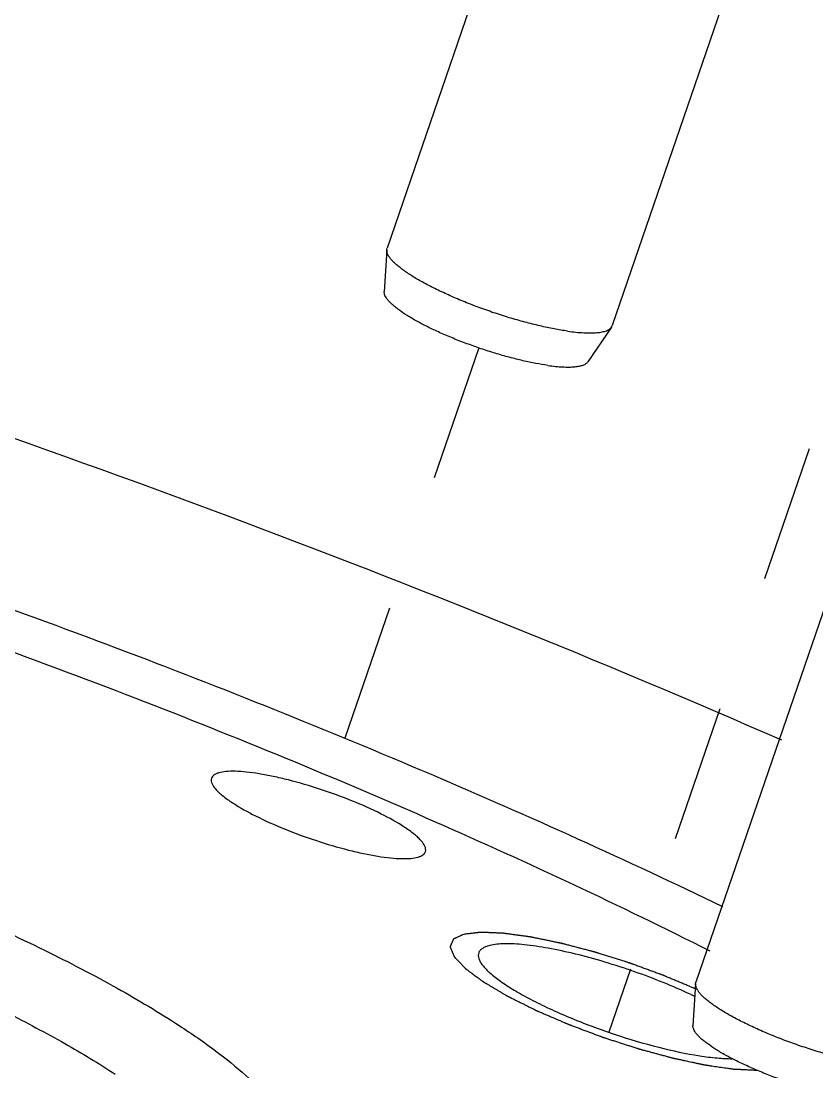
# Model space of a CAD drawing. Header units: millimetres. Extents: x 0 to 420, y 0 to 297.
# Drawn here: x 123.76 to 137.13, y 171.96 to 189.61 of the extents above; entities that cross this region are included whole.
import ezdxf

# ---------------------------------------------------------------- set-up
doc = ezdxf.new("R2010")
doc.units = ezdxf.units.MM
doc.header["$LTSCALE"] = 23.1
doc.linetypes.add('DASHED', pattern=[0.2, 0.1, -0.1])
doc.layers.get('0').update_dxf_attribs({"linetype": 'CONTINUOUS'})
doc.layers.add('3_ALL_AXES', color=7, linetype='CONTINUOUS')
doc.layers.add('7_ALL_FEATURES', color=7, linetype='CONTINUOUS')

msp = doc.modelspace()

# ---------------------------------------------------------------- linework, layer by layer
at = {"color": 4, "linetype": 'DASHED'}
for p, q in [((145.996, 208.646), (133.631, 172.629)), ((131.445, 184.123), (128.616, 175.88))]:
    msp.add_line(p, q, dxfattribs=at)
at = {"color": 7, "linetype": 'CONTINUOUS'}
for p, q in [((133.262, 195.574), (129.905, 185.796)), ((137.045, 194.275), (133.688, 184.497)), ((129.9, 185.769), (129.856, 185.065)), ((133.676, 184.473), (133.688, 184.497)), ((133.676, 184.473), (133.278, 183.89)), ((138.45, 183.244), (135.093, 173.465)), ((135.088, 173.439), (135.044, 172.735))]:
    msp.add_line(p, q, dxfattribs=at)
for points, knots in [([(98.659, 189.535), (100.146, 189.249), (103.191, 188.605), (107.828, 187.475), (112.611, 186.164), (119.124, 184.191), (127.158, 181.418), (133.462, 178.878), (136.531, 177.536)], [0, 0, 0, 0, 0.114165, 0.23456, 0.359687, 0.487972, 0.747482, 1, 1, 1, 1]), ([(132.934, 184.404), (132.859, 184.415), (132.705, 184.441), (132.467, 184.492), (132.216, 184.555), (131.956, 184.629), (131.694, 184.713), (131.434, 184.806), (131.18, 184.905), (130.939, 185.008), (130.714, 185.114), (130.509, 185.22), (130.33, 185.325), (130.198, 185.413), (130.109, 185.481), (130.053, 185.528), (130.005, 185.574), (129.966, 185.617), (129.936, 185.658), (129.914, 185.697), (129.902, 185.734), (129.899, 185.758), (129.9, 185.769)], [0, 0, 0, 0, 0.065878, 0.137617, 0.21391, 0.293395, 0.374609, 0.456059, 0.536246, 0.613697, 0.687003, 0.754853, 0.816065, 0.869641, 0.893323, 0.914835, 0.934144, 0.951244, 0.966187, 0.9791, 0.990229, 1, 1, 1, 1]), ([(129.9, 185.769), (129.9, 185.771), (129.901, 185.78), (129.903, 185.789), (129.905, 185.796)], [0, 0, 0, 0, 0.25412, 1, 1, 1, 1]), ([(132.605, 183.828), (132.538, 183.838), (132.398, 183.861), (132.182, 183.907), (131.955, 183.964), (131.72, 184.032), (131.482, 184.108), (131.246, 184.192), (131.016, 184.281), (130.797, 184.375), (130.593, 184.471), (130.408, 184.568), (130.246, 184.663), (130.127, 184.742), (130.046, 184.804), (129.995, 184.847), (129.952, 184.888), (129.916, 184.927), (129.889, 184.965), (129.869, 185), (129.858, 185.033), (129.856, 185.055), (129.856, 185.065)], [0, 0, 0, 0, 0.065874, 0.137616, 0.213906, 0.293389, 0.374602, 0.456051, 0.536237, 0.613688, 0.686994, 0.754842, 0.816056, 0.869634, 0.893315, 0.91483, 0.934139, 0.951239, 0.966185, 0.979098, 0.990228, 1, 1, 1, 1]), ([(132.934, 184.404), (132.982, 184.398), (133.074, 184.386), (133.205, 184.376), (133.323, 184.373), (133.426, 184.377), (133.502, 184.387), (133.555, 184.4), (133.588, 184.411), (133.617, 184.423), (133.648, 184.441), (133.667, 184.459), (133.676, 184.473)], [0, 0, 0, 0, 0.189379, 0.361701, 0.51547, 0.649832, 0.764393, 0.81433, 0.859518, 0.900213, 0.936806, 1, 1, 1, 1]), ([(132.605, 183.828), (132.649, 183.822), (132.732, 183.812), (132.852, 183.802), (132.958, 183.8), (133.052, 183.804), (133.121, 183.813), (133.168, 183.824), (133.198, 183.834), (133.224, 183.845), (133.252, 183.862), (133.27, 183.878), (133.278, 183.89)], [0, 0, 0, 0, 0.189352, 0.36168, 0.515452, 0.649812, 0.764369, 0.814314, 0.859507, 0.900203, 0.936799, 1, 1, 1, 1]), ([(135.548, 174.732), (133.933, 175.512), (130.569, 177.031), (125.339, 179.127), (119.902, 181.058), (116.205, 182.21), (114.352, 182.745)], [0, 0, 0, 0, 0.237151, 0.487999, 0.744909, 1, 1, 1, 1]), ([(115.013, 181.848), (116.81, 181.325), (120.388, 180.197), (125.627, 178.302), (130.62, 176.249), (133.809, 174.759), (135.325, 173.995)], [0, 0, 0, 0, 0.257499, 0.515941, 0.766338, 1, 1, 1, 1]), ([(161.192, 159.264), (161.151, 159.145), (161.047, 158.912), (160.751, 158.466), (160.205, 157.962), (159.339, 157.48), (158.25, 157.094), (156.941, 156.804), (155.417, 156.61), (153.686, 156.513), (151.757, 156.513), (149.639, 156.612), (147.345, 156.808), (144.888, 157.101), (141.319, 157.632), (136.56, 158.534), (130.584, 159.932), (124.337, 161.643), (117.963, 163.627), (111.608, 165.839), (105.415, 168.229), (99.527, 170.743), (94.078, 173.321), (89.893, 175.533), (86.866, 177.3), (85.468, 178.175), (84.801, 178.61)], [0, 0, 0, 0, 0.004615, 0.009356, 0.019641, 0.031602, 0.045669, 0.062071, 0.080907, 0.1022, 0.125913, 0.151976, 0.180286, 0.21072, 0.243131, 0.313227, 0.389133, 0.469235, 0.551805, 0.635047, 0.71715, 0.796331, 0.870885, 0.939237, 0.970654, 1, 1, 1, 1]), ([(138.121, 172.074), (138.047, 172.085), (137.893, 172.111), (137.655, 172.161), (137.404, 172.224), (137.144, 172.299), (136.882, 172.383), (136.621, 172.475), (136.368, 172.574), (136.126, 172.678), (135.901, 172.784), (135.697, 172.89), (135.518, 172.995), (135.386, 173.082), (135.297, 173.151), (135.241, 173.198), (135.193, 173.243), (135.154, 173.287), (135.123, 173.328), (135.102, 173.367), (135.089, 173.404), (135.087, 173.428), (135.088, 173.439)], [0, 0, 0, 0, 0.065878, 0.137617, 0.21391, 0.293395, 0.374609, 0.456059, 0.536246, 0.613697, 0.687003, 0.754853, 0.816065, 0.869641, 0.893323, 0.914835, 0.934144, 0.951244, 0.966187, 0.9791, 0.990229, 1, 1, 1, 1]), ([(135.088, 173.439), (135.088, 173.441), (135.089, 173.45), (135.091, 173.459), (135.093, 173.465)], [0, 0, 0, 0, 0.25412, 1, 1, 1, 1]), ([(137.793, 171.498), (137.726, 171.507), (137.586, 171.531), (137.37, 171.577), (137.143, 171.634), (136.908, 171.701), (136.67, 171.778), (136.434, 171.862), (136.204, 171.951), (135.985, 172.045), (135.781, 172.141), (135.596, 172.237), (135.433, 172.332), (135.315, 172.412), (135.234, 172.473), (135.183, 172.516), (135.139, 172.558), (135.104, 172.597), (135.076, 172.634), (135.057, 172.67), (135.045, 172.703), (135.043, 172.725), (135.044, 172.735)], [0, 0, 0, 0, 0.065874, 0.137616, 0.213906, 0.293389, 0.374602, 0.456051, 0.536237, 0.613688, 0.686994, 0.754842, 0.816056, 0.869634, 0.893315, 0.91483, 0.934139, 0.951239, 0.966185, 0.979098, 0.990228, 1, 1, 1, 1])]:
    msp.add_open_spline(points, degree=3, knots=knots, dxfattribs=at)
at = {"color": 2, "linetype": 'CONTINUOUS'}
for points, knots in [([(131.193, 174.271), (131.18, 174.266), (131.161, 174.257), (131.136, 174.245), (131.117, 174.236), (131.098, 174.227), (131.082, 174.22), (131.07, 174.214), (131.06, 174.21), (131.051, 174.205), (131.043, 174.202), (131.036, 174.199), (131.031, 174.197), (131.028, 174.195), (131.025, 174.193), (131.023, 174.193), (131.022, 174.192), (131.021, 174.192), (131.02, 174.191), (131.02, 174.191), (131.019, 174.191), (131.019, 174.191), (131.019, 174.19), (131.018, 174.189), (131.018, 174.188), (131.017, 174.186), (131.016, 174.184), (131.015, 174.182), (131.014, 174.178), (131.011, 174.172), (131.007, 174.163), (131.002, 174.151), (130.996, 174.137), (130.99, 174.123), (130.985, 174.112), (130.98, 174.102), (130.977, 174.095), (130.974, 174.089), (130.972, 174.083), (130.97, 174.078), (130.968, 174.075), (130.967, 174.072), (130.966, 174.069), (130.965, 174.068), (130.965, 174.066), (130.964, 174.065), (130.964, 174.065), (130.964, 174.064), (130.964, 174.064), (130.963, 174.064), (130.964, 174.063), (130.964, 174.063), (130.964, 174.061), (130.965, 174.06), (130.966, 174.057), (130.967, 174.054), (130.969, 174.051), (130.971, 174.046), (130.973, 174.04), (130.976, 174.032), (130.98, 174.023), (130.985, 174.011), (130.994, 173.99), (131.003, 173.968), (131.01, 173.95), (131.014, 173.941), (131.018, 173.932), (131.021, 173.923), (131.024, 173.915), (131.027, 173.909), (131.029, 173.905), (131.03, 173.902), (131.031, 173.9), (131.031, 173.899), (131.032, 173.897), (131.032, 173.896), (131.033, 173.896), (131.034, 173.895), (131.035, 173.894), (131.037, 173.892), (131.039, 173.889), (131.041, 173.887), (131.045, 173.883), (131.049, 173.878), (131.054, 173.873), (131.059, 173.868), (131.066, 173.86), (131.075, 173.851), (131.089, 173.837), (131.106, 173.818), (131.127, 173.796), (131.148, 173.775), (131.165, 173.756), (131.179, 173.742), (131.188, 173.733), (131.195, 173.725), (131.2, 173.72), (131.205, 173.714), (131.209, 173.71), (131.213, 173.706), (131.215, 173.703), (131.217, 173.701), (131.219, 173.699), (131.22, 173.698), (131.221, 173.697), (131.222, 173.696), (131.224, 173.695), (131.226, 173.694), (131.229, 173.692), (131.232, 173.689), (131.238, 173.685), (131.244, 173.68), (131.255, 173.672), (131.269, 173.661), (131.286, 173.649), (131.302, 173.637), (131.319, 173.625), (131.352, 173.6), (131.391, 173.572), (131.435, 173.539), (131.463, 173.519), (131.482, 173.504), (131.493, 173.496), (131.501, 173.49), (131.508, 173.485), (131.514, 173.481), (131.518, 173.478), (131.521, 173.475), (131.524, 173.473), (131.525, 173.472), (131.527, 173.471), (131.529, 173.47), (131.533, 173.468), (131.537, 173.465), (131.543, 173.462), (131.55, 173.458), (131.559, 173.452), (131.57, 173.446), (131.584, 173.437), (131.602, 173.427), (131.624, 173.414), (131.645, 173.401), (131.674, 173.384), (131.71, 173.363), (131.754, 173.337), (131.797, 173.311), (131.833, 173.29), (131.862, 173.273), (131.88, 173.262), (131.894, 173.254), (131.903, 173.249), (131.91, 173.244), (131.915, 173.242), (131.918, 173.24), (131.919, 173.239), (131.92, 173.238), (131.922, 173.238), (131.923, 173.237), (131.925, 173.236), (131.929, 173.234), (131.934, 173.231), (131.943, 173.227), (131.954, 173.221), (131.968, 173.215), (131.985, 173.206), (132.007, 173.195), (132.034, 173.182), (132.06, 173.168), (132.095, 173.151), (132.14, 173.129), (132.192, 173.102), (132.237, 173.08), (132.272, 173.062), (132.298, 173.049), (132.325, 173.036), (132.347, 173.025), (132.364, 173.016), (132.375, 173.011), (132.384, 173.006), (132.391, 173.003), (132.396, 173), (132.4, 172.998), (132.402, 172.997), (132.404, 172.996), (132.406, 172.995), (132.408, 172.994), (132.413, 172.993), (132.419, 172.99), (132.426, 172.987), (132.436, 172.982), (132.449, 172.977), (132.469, 172.968), (132.494, 172.958), (132.523, 172.945), (132.553, 172.932), (132.593, 172.915), (132.643, 172.893), (132.702, 172.868), (132.762, 172.842), (132.812, 172.82), (132.851, 172.803), (132.876, 172.792), (132.896, 172.784), (132.911, 172.777), (132.926, 172.771), (132.937, 172.766), (132.945, 172.763), (132.949, 172.761), (132.956, 172.758), (132.964, 172.755), (132.975, 172.751), (132.988, 172.746), (133.009, 172.738), (133.036, 172.728), (133.078, 172.712), (133.131, 172.693), (133.195, 172.669), (133.259, 172.645), (133.323, 172.621), (133.376, 172.601), (133.418, 172.585), (133.45, 172.573), (133.477, 172.563), (133.498, 172.555), (133.511, 172.55), (133.522, 172.546), (133.532, 172.542), (133.546, 172.538), (133.562, 172.533), (133.584, 172.526), (133.611, 172.517), (133.654, 172.503), (133.709, 172.485), (133.795, 172.457), (133.882, 172.429), (133.958, 172.405), (134.001, 172.391), (134.034, 172.38), (134.067, 172.37), (134.094, 172.361), (134.113, 172.355), (134.122, 172.352), (134.128, 172.35), (134.133, 172.349), (134.139, 172.347), (134.15, 172.344), (134.163, 172.34), (134.179, 172.336), (134.2, 172.33), (134.237, 172.32), (134.29, 172.306), (134.354, 172.289), (134.417, 172.272), (134.481, 172.254), (134.534, 172.24), (134.576, 172.229), (134.608, 172.22), (134.635, 172.213), (134.656, 172.207), (134.672, 172.203), (134.685, 172.199), (134.694, 172.197), (134.699, 172.195), (134.703, 172.194), (134.707, 172.193), (134.711, 172.192), (134.715, 172.191), (134.722, 172.19), (134.733, 172.188), (134.747, 172.184), (134.767, 172.18), (134.791, 172.175), (134.82, 172.169), (134.859, 172.161), (134.927, 172.146), (135.005, 172.129), (135.083, 172.113), (135.131, 172.102), (135.165, 172.095), (135.185, 172.091), (135.199, 172.088), (135.214, 172.085), (135.226, 172.082), (135.235, 172.08), (135.239, 172.079), (135.241, 172.079), (135.243, 172.079), (135.246, 172.078), (135.251, 172.078), (135.256, 172.077), (135.263, 172.076), (135.271, 172.075), (135.287, 172.072), (135.309, 172.069), (135.335, 172.065), (135.37, 172.06), (135.414, 172.054), (135.466, 172.046), (135.518, 172.039), (135.571, 172.031), (135.615, 172.025), (135.65, 172.02), (135.672, 172.016), (135.689, 172.014), (135.7, 172.012), (135.709, 172.011), (135.714, 172.01), (135.718, 172.01), (135.72, 172.009), (135.721, 172.009), (135.722, 172.009), (135.723, 172.009), (135.725, 172.009), (135.728, 172.009), (135.733, 172.009), (135.74, 172.008), (135.749, 172.008), (135.76, 172.007), (135.775, 172.007), (135.793, 172.006), (135.815, 172.005), (135.836, 172.004), (135.866, 172.002), (135.902, 172), (135.946, 171.998), (135.989, 171.996), (136.048, 171.993), (136.091, 171.991), (136.12, 171.989)], [0, 0, 0, 0, 0.015625, 0.023438, 0.03125, 0.039062, 0.046875, 0.050781, 0.054688, 0.058594, 0.0625, 0.064453, 0.066406, 0.068359, 0.069336, 0.069824, 0.070312, 0.070801, 0.071045, 0.071289, 0.071411, 0.071533, 0.071777, 0.072266, 0.073242, 0.074219, 0.075195, 0.076172, 0.078125, 0.082031, 0.085938, 0.09375, 0.101562, 0.109375, 0.117188, 0.121094, 0.125, 0.128906, 0.132812, 0.134766, 0.136719, 0.138672, 0.139648, 0.140625, 0.141602, 0.14209, 0.142334, 0.142578, 0.1427, 0.142822, 0.143066, 0.143311, 0.143555, 0.144531, 0.145508, 0.146484, 0.148438, 0.150391, 0.152344, 0.15625, 0.160156, 0.164062, 0.171875, 0.1875, 0.191406, 0.195312, 0.199219, 0.203125, 0.207031, 0.208984, 0.210938, 0.211914, 0.212891, 0.213379, 0.213867, 0.214355, 0.2146, 0.214844, 0.215332, 0.21582, 0.216797, 0.217773, 0.21875, 0.220703, 0.222656, 0.224609, 0.226562, 0.230469, 0.234375, 0.242188, 0.25, 0.257812, 0.265625, 0.269531, 0.273438, 0.275391, 0.277344, 0.279297, 0.28125, 0.282227, 0.283203, 0.28418, 0.284668, 0.285156, 0.2854, 0.285645, 0.286133, 0.286621, 0.287109, 0.288086, 0.289062, 0.291016, 0.292969, 0.296875, 0.300781, 0.304688, 0.308594, 0.3125, 0.328125, 0.335938, 0.34375, 0.347656, 0.349609, 0.351562, 0.353516, 0.354492, 0.355469, 0.356445, 0.356934, 0.357178, 0.357422, 0.35791, 0.358398, 0.359375, 0.360352, 0.361328, 0.363281, 0.365234, 0.367188, 0.371094, 0.375, 0.378906, 0.382812, 0.390625, 0.398438, 0.40625, 0.414062, 0.417969, 0.421875, 0.423828, 0.425781, 0.426758, 0.427734, 0.428223, 0.428467, 0.428589, 0.428711, 0.428955, 0.429199, 0.429688, 0.430664, 0.431641, 0.433594, 0.435547, 0.4375, 0.441406, 0.445312, 0.449219, 0.453125, 0.460938, 0.46875, 0.476562, 0.480469, 0.484375, 0.488281, 0.492188, 0.494141, 0.496094, 0.49707, 0.498047, 0.499023, 0.499512, 0.499756, 0.5, 0.500244, 0.500488, 0.500977, 0.501953, 0.50293, 0.503906, 0.505859, 0.507812, 0.511719, 0.515625, 0.519531, 0.523438, 0.53125, 0.539062, 0.546875, 0.554688, 0.558594, 0.5625, 0.564453, 0.566406, 0.568359, 0.570312, 0.570801, 0.571289, 0.572266, 0.573242, 0.574219, 0.576172, 0.578125, 0.582031, 0.585938, 0.59375, 0.601562, 0.609375, 0.617188, 0.625, 0.628906, 0.632812, 0.636719, 0.638672, 0.640625, 0.641602, 0.642578, 0.644531, 0.646484, 0.648438, 0.652344, 0.65625, 0.664062, 0.671875, 0.6875, 0.695312, 0.699219, 0.703125, 0.707031, 0.710938, 0.712891, 0.713867, 0.714355, 0.714844, 0.71582, 0.716797, 0.71875, 0.720703, 0.722656, 0.726562, 0.734375, 0.742188, 0.75, 0.757812, 0.765625, 0.769531, 0.773438, 0.777344, 0.779297, 0.78125, 0.783203, 0.78418, 0.784668, 0.785156, 0.785645, 0.786133, 0.786621, 0.787109, 0.789062, 0.791016, 0.792969, 0.796875, 0.800781, 0.804688, 0.8125, 0.828125, 0.835938, 0.84375, 0.847656, 0.849609, 0.851562, 0.853516, 0.855469, 0.856445, 0.856934, 0.857178, 0.857422, 0.85791, 0.858398, 0.859375, 0.860352, 0.861328, 0.863281, 0.867188, 0.871094, 0.875, 0.882812, 0.890625, 0.898438, 0.90625, 0.914062, 0.917969, 0.921875, 0.923828, 0.925781, 0.926758, 0.927734, 0.928223, 0.928467, 0.928589, 0.928711, 0.928955, 0.929199, 0.929688, 0.930664, 0.931641, 0.933594, 0.935547, 0.9375, 0.941406, 0.945312, 0.949219, 0.953125, 0.960938, 0.96875, 0.976562, 0.984375, 1, 1, 1, 1]), ([(135.083, 173.358), (135.038, 173.376), (134.971, 173.405), (134.881, 173.442), (134.814, 173.47), (134.747, 173.498), (134.691, 173.522), (134.646, 173.54), (134.618, 173.552), (134.596, 173.561), (134.579, 173.568), (134.565, 173.574), (134.555, 173.578), (134.55, 173.581), (134.545, 173.582), (134.541, 173.584), (134.535, 173.586), (134.525, 173.59), (134.51, 173.595), (134.492, 173.602), (134.468, 173.61), (134.439, 173.621), (134.392, 173.638), (134.332, 173.66), (134.261, 173.686), (134.191, 173.712), (134.131, 173.733), (134.084, 173.751), (134.054, 173.761), (134.031, 173.77), (134.013, 173.776), (133.998, 173.782), (133.988, 173.786), (133.982, 173.788), (133.978, 173.789), (133.973, 173.791), (133.967, 173.793), (133.956, 173.796), (133.941, 173.801), (133.923, 173.807), (133.898, 173.814), (133.868, 173.824), (133.819, 173.839), (133.758, 173.858), (133.685, 173.881), (133.625, 173.9), (133.576, 173.916), (133.539, 173.927), (133.503, 173.938), (133.472, 173.948), (133.448, 173.956), (133.433, 173.96), (133.421, 173.964), (133.411, 173.967), (133.404, 173.97), (133.398, 173.971), (133.393, 173.973), (133.389, 173.974), (133.383, 173.976), (133.376, 173.977), (133.367, 173.98), (133.355, 173.983), (133.341, 173.987), (133.318, 173.993), (133.289, 174), (133.254, 174.009), (133.219, 174.019), (133.172, 174.031), (133.114, 174.046), (133.056, 174.061), (133.01, 174.074), (132.975, 174.083), (132.94, 174.092), (132.911, 174.099), (132.888, 174.106), (132.873, 174.109), (132.862, 174.112), (132.853, 174.115), (132.846, 174.117), (132.841, 174.118), (132.838, 174.119), (132.836, 174.119), (132.834, 174.12), (132.831, 174.12), (132.826, 174.121), (132.819, 174.123), (132.811, 174.124), (132.801, 174.127), (132.787, 174.129), (132.765, 174.134), (132.739, 174.139), (132.706, 174.146), (132.674, 174.153), (132.631, 174.162), (132.577, 174.173), (132.523, 174.184), (132.48, 174.193), (132.447, 174.199), (132.415, 174.206), (132.388, 174.212), (132.366, 174.216), (132.353, 174.219), (132.342, 174.221), (132.334, 174.223), (132.327, 174.224), (132.323, 174.225), (132.32, 174.226), (132.318, 174.226), (132.316, 174.226), (132.314, 174.227), (132.309, 174.227), (132.303, 174.228), (132.296, 174.229), (132.286, 174.23), (132.274, 174.232), (132.255, 174.235), (132.231, 174.238), (132.202, 174.242), (132.173, 174.246), (132.134, 174.251), (132.086, 174.258), (132.037, 174.264), (131.999, 174.27), (131.97, 174.274), (131.946, 174.277), (131.926, 174.279), (131.912, 174.281), (131.897, 174.283), (131.885, 174.285), (131.875, 174.286), (131.869, 174.287), (131.865, 174.288), (131.861, 174.288), (131.858, 174.289), (131.856, 174.289), (131.855, 174.289), (131.854, 174.289), (131.853, 174.289), (131.852, 174.289), (131.85, 174.289), (131.848, 174.29), (131.845, 174.29), (131.841, 174.29), (131.836, 174.29), (131.828, 174.29), (131.818, 174.291), (131.807, 174.291), (131.795, 174.292), (131.779, 174.292), (131.76, 174.293), (131.736, 174.294), (131.705, 174.295), (131.666, 174.297), (131.627, 174.299), (131.595, 174.3), (131.572, 174.301), (131.552, 174.302), (131.537, 174.302), (131.525, 174.303), (131.513, 174.303), (131.503, 174.304), (131.496, 174.304), (131.491, 174.304), (131.487, 174.304), (131.484, 174.304), (131.481, 174.304), (131.48, 174.305), (131.479, 174.305), (131.478, 174.305), (131.477, 174.305), (131.477, 174.304), (131.475, 174.304), (131.473, 174.304), (131.471, 174.304), (131.468, 174.303), (131.465, 174.303), (131.459, 174.302), (131.451, 174.301), (131.442, 174.3), (131.433, 174.299), (131.422, 174.298), (131.407, 174.296), (131.389, 174.294), (131.365, 174.291), (131.335, 174.288), (131.3, 174.284), (131.264, 174.28), (131.229, 174.276), (131.205, 174.273), (131.193, 174.271)], [0, 0, 0, 0, 0.03125, 0.046875, 0.0625, 0.078125, 0.09375, 0.101562, 0.109375, 0.113281, 0.117188, 0.121094, 0.123047, 0.124023, 0.125, 0.125977, 0.126953, 0.128906, 0.132812, 0.136719, 0.140625, 0.148438, 0.15625, 0.171875, 0.1875, 0.203125, 0.21875, 0.226562, 0.234375, 0.238281, 0.242188, 0.246094, 0.248047, 0.249023, 0.25, 0.250977, 0.251953, 0.253906, 0.257812, 0.261719, 0.265625, 0.273438, 0.28125, 0.296875, 0.3125, 0.328125, 0.335938, 0.34375, 0.351562, 0.359375, 0.363281, 0.367188, 0.369141, 0.371094, 0.373047, 0.374023, 0.375, 0.375977, 0.376953, 0.378906, 0.380859, 0.382812, 0.386719, 0.390625, 0.398438, 0.40625, 0.414062, 0.421875, 0.4375, 0.453125, 0.460938, 0.46875, 0.476562, 0.484375, 0.488281, 0.492188, 0.494141, 0.496094, 0.498047, 0.499023, 0.499512, 0.5, 0.500488, 0.500977, 0.501953, 0.503906, 0.505859, 0.507812, 0.511719, 0.515625, 0.523438, 0.53125, 0.539062, 0.546875, 0.5625, 0.578125, 0.585938, 0.59375, 0.601562, 0.609375, 0.613281, 0.617188, 0.619141, 0.621094, 0.623047, 0.624023, 0.624512, 0.625, 0.625488, 0.625977, 0.626953, 0.628906, 0.630859, 0.632812, 0.636719, 0.640625, 0.648438, 0.65625, 0.664062, 0.671875, 0.6875, 0.703125, 0.710938, 0.71875, 0.726562, 0.730469, 0.734375, 0.738281, 0.742188, 0.744141, 0.746094, 0.74707, 0.748047, 0.749023, 0.749512, 0.749756, 0.75, 0.750244, 0.750488, 0.750977, 0.751953, 0.75293, 0.753906, 0.755859, 0.757812, 0.761719, 0.765625, 0.769531, 0.773438, 0.78125, 0.789062, 0.796875, 0.8125, 0.828125, 0.835938, 0.84375, 0.851562, 0.855469, 0.859375, 0.863281, 0.867188, 0.869141, 0.871094, 0.87207, 0.873047, 0.874023, 0.874512, 0.874756, 0.875, 0.875244, 0.875488, 0.875977, 0.876953, 0.87793, 0.878906, 0.880859, 0.882812, 0.886719, 0.890625, 0.894531, 0.898438, 0.90625, 0.914062, 0.921875, 0.9375, 0.953125, 0.96875, 0.984375, 1, 1, 1, 1])]:
    msp.add_open_spline(points, degree=3, knots=knots, dxfattribs=at)
at = {"layer": '3_ALL_AXES', "color": 7, "linetype": 'CONTINUOUS'}
msp.add_arc((131.552, 165.883), 8.146, 64.303, 64.8646, dxfattribs=at)
for points, knots in [([(130.194, 176.073), (130.07, 176.154), (129.784, 176.311), (129.313, 176.521), (128.792, 176.712), (128.345, 176.843), (127.999, 176.924), (127.763, 176.969), (127.549, 176.998), (127.363, 177.012), (127.208, 177.009), (127.1, 176.993), (127.033, 176.969), (126.987, 176.944), (126.962, 176.914), (126.955, 176.893)], [0, 0, 0, 0, 0.129125, 0.282897, 0.448301, 0.611024, 0.686968, 0.757094, 0.819965, 0.874348, 0.919361, 0.954571, 0.968647, 0.980616, 1, 1, 1, 1]), ([(126.955, 176.893), (126.934, 176.833), (126.995, 176.738), (127.075, 176.657), (127.17, 176.575), (127.251, 176.518), (127.309, 176.48)], [0, 0, 0, 0, 0.338876, 0.472987, 0.628441, 1, 1, 1, 1]), ([(127.309, 176.48), (127.433, 176.399), (127.719, 176.242), (128.191, 176.031), (128.712, 175.841), (129.158, 175.709), (129.504, 175.628), (129.74, 175.584), (129.954, 175.554), (130.14, 175.541), (130.295, 175.544), (130.403, 175.56), (130.47, 175.584), (130.516, 175.609), (130.541, 175.638), (130.549, 175.659)], [0, 0, 0, 0, 0.129125, 0.282897, 0.448301, 0.611024, 0.686968, 0.757094, 0.819965, 0.874348, 0.919361, 0.954571, 0.968647, 0.980616, 1, 1, 1, 1]), ([(130.549, 175.659), (130.569, 175.719), (130.508, 175.814), (130.428, 175.896), (130.334, 175.978), (130.253, 176.035), (130.194, 176.073)], [0, 0, 0, 0, 0.338876, 0.472987, 0.628441, 1, 1, 1, 1]), ([(131.629, 174.084), (131.606, 174.078), (131.563, 174.065), (131.507, 174.037), (131.466, 174.003), (131.449, 173.974), (131.444, 173.959)], [0, 0, 0, 0, 0.313588, 0.577497, 0.800822, 1, 1, 1, 1]), ([(135.012, 173.258), (134.703, 173.403), (134.222, 173.595), (133.569, 173.808), (133.084, 173.941), (132.632, 174.039), (132.233, 174.099), (131.904, 174.119), (131.709, 174.104), (131.629, 174.084)], [0, 0, 0, 0, 0.29096, 0.441126, 0.585854, 0.719025, 0.835134, 0.929754, 1, 1, 1, 1]), ([(131.444, 173.959), (131.44, 173.945), (131.435, 173.913), (131.445, 173.862), (131.47, 173.807), (131.528, 173.722), (131.641, 173.61), (131.82, 173.472), (132.049, 173.325), (132.323, 173.173), (132.635, 173.02), (133.1, 172.816), (133.712, 172.588), (134.441, 172.372), (135.023, 172.246), (135.437, 172.192), (135.62, 172.182), (135.705, 172.182)], [0, 0, 0, 0, 0.009432, 0.019942, 0.032321, 0.047019, 0.084067, 0.131589, 0.188962, 0.255051, 0.328379, 0.407207, 0.573624, 0.738147, 0.884819, 0.947044, 1, 1, 1, 1])]:
    msp.add_open_spline(points, degree=3, knots=knots, dxfattribs=at)
at = {"layer": '7_ALL_FEATURES', "color": 7, "linetype": 'CONTINUOUS'}
for points, knots in [([(109.444, 176.502), (109.408, 176.572), (109.351, 176.707), (109.323, 176.916), (109.367, 177.107), (109.484, 177.27), (109.665, 177.403), (109.905, 177.509), (110.203, 177.588), (110.56, 177.643), (110.972, 177.671), (111.626, 177.675), (112.563, 177.606), (113.807, 177.427), (115.187, 177.152), (116.668, 176.787), (118.734, 176.191), (120.786, 175.475), (122.759, 174.66), (124.116, 174.034), (125.33, 173.404), (126.073, 172.961), (126.413, 172.74)], [0, 0, 0, 0, 0.01262, 0.02335, 0.033145, 0.043254, 0.054817, 0.068584, 0.084965, 0.104141, 0.126168, 0.151014, 0.208767, 0.276278, 0.351969, 0.433956, 0.52014, 0.696074, 0.781273, 0.861645, 0.935166, 1, 1, 1, 1]), ([(110.003, 175.843), (110.023, 175.89), (110.085, 175.983), (110.222, 176.095), (110.404, 176.187), (110.63, 176.26), (110.9, 176.314), (111.342, 176.364), (111.994, 176.369), (112.882, 176.301), (113.896, 176.157), (115.013, 175.942), (116.21, 175.659), (117.458, 175.315), (119.153, 174.784), (120.816, 174.173), (122.403, 173.494), (123.488, 172.979), (124.462, 172.464), (125.061, 172.104), (125.337, 171.925)], [0, 0, 0, 0, 0.009415, 0.019963, 0.032277, 0.046735, 0.063527, 0.082732, 0.128355, 0.183181, 0.246294, 0.316482, 0.392313, 0.472195, 0.554427, 0.718853, 0.797548, 0.87163, 0.939583, 1, 1, 1, 1]), ([(127.87, 170.176), (127.72, 170.107), (127.351, 170.008), (126.714, 169.945), (125.931, 169.951), (125.017, 170.028), (123.987, 170.173), (122.432, 170.467), (120.355, 170.988), (117.822, 171.793), (115.361, 172.738), (113.451, 173.613), (112.104, 174.338), (111.503, 174.701), (111.226, 174.882)], [0, 0, 0, 0, 0.028115, 0.064415, 0.108964, 0.161323, 0.220744, 0.286276, 0.431096, 0.585704, 0.73912, 0.880464, 0.943518, 1, 1, 1, 1]), ([(126.413, 172.74), (126.623, 172.603), (127.008, 172.337), (127.513, 171.932), (127.9, 171.553), (128.134, 171.245), (128.249, 171.014), (128.296, 170.86), (128.31, 170.715), (128.289, 170.58), (128.232, 170.457), (128.142, 170.347), (128.019, 170.251), (127.922, 170.2), (127.87, 170.176)], [0, 0, 0, 0, 0.210057, 0.391161, 0.541879, 0.662667, 0.712785, 0.757006, 0.796639, 0.833583, 0.870183, 0.908855, 0.951639, 1, 1, 1, 1])]:
    msp.add_open_spline(points, degree=3, knots=knots, dxfattribs=at)

doc.saveas('drawing.dxf')
